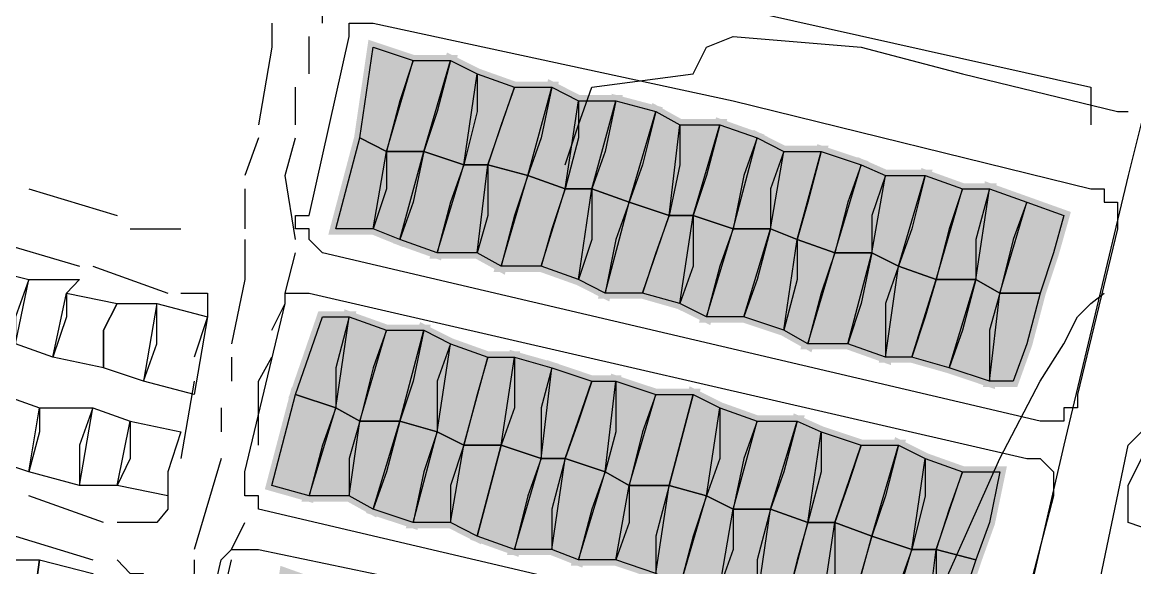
# Model space of a CAD drawing. Header units: millimetres. Extents: x -3588 to 75209, y -3737 to 38254.
# Drawn here: x 6135.4 to 6253.1, y 6442.1 to 6499.8 of the extents above; entities that cross this region are included whole.
import ezdxf

# ---------------------------------------------------------------- set-up
doc = ezdxf.new("R2010")
doc.units = ezdxf.units.MM
doc.layers.add('H', color=250, linetype='Continuous')
doc.layers.add('P', color=253, linetype='Continuous')

msp = doc.modelspace()

# ---------------------------------------------------------------- hatches: boundary and pattern name
at = {"layer": 'H', "linetype": 'Continuous'}
for points in [[(6176.789, 6495.423), (6173.956, 6486.109), (6171.412, 6487.533), (6172.836, 6496.847), (6176.789, 6495.423), (6176.789, 6495.423)], [(6180.742, 6495.423), (6178.197, 6486.109), (6173.956, 6486.109), (6176.789, 6495.423), (6180.742, 6495.423), (6180.742, 6495.423)], [(6183.559, 6494.302), (6182.15, 6484.7), (6178.197, 6486.109), (6180.742, 6495.423), (6183.559, 6494.302), (6183.559, 6494.302)], [(6187.512, 6492.894), (6184.967, 6484.7), (6182.15, 6484.7), (6183.559, 6494.302), (6187.512, 6492.894), (6187.512, 6492.894)], [(6191.737, 6492.894), (6188.92, 6483.292), (6184.967, 6484.7), (6187.512, 6492.894), (6191.737, 6492.894), (6191.737, 6492.894)], [(6194.281, 6491.47), (6193.161, 6481.884), (6188.92, 6483.292), (6191.737, 6492.894), (6194.281, 6491.47), (6194.281, 6491.47)], [(6198.522, 6491.47), (6195.689, 6481.884), (6193.161, 6481.884), (6194.281, 6491.47), (6198.522, 6491.47), (6198.522, 6491.47)], [(6202.475, 6490.062), (6199.93, 6480.747), (6195.689, 6481.884), (6198.522, 6491.47), (6202.475, 6490.062), (6202.475, 6490.062)], [(6205.292, 6488.653), (6203.883, 6479.339), (6199.93, 6480.747), (6202.475, 6490.062), (6205.292, 6488.653), (6205.292, 6488.653)], [(6209.245, 6488.653), (6206.7, 6479.339), (6203.883, 6479.339), (6205.292, 6488.653), (6209.245, 6488.653), (6209.245, 6488.653)], [(6213.486, 6487.533), (6210.653, 6477.931), (6206.7, 6479.339), (6209.245, 6488.653), (6213.486, 6487.533), (6213.486, 6487.533)], [(6173.956, 6486.109), (6172.836, 6477.931), (6168.595, 6477.931), (6171.412, 6487.533), (6173.956, 6486.109), (6173.956, 6486.109)], [(6216.014, 6486.109), (6214.606, 6477.931), (6210.653, 6477.931), (6213.486, 6487.533), (6216.014, 6486.109), (6216.014, 6486.109)], [(6178.197, 6486.109), (6175.365, 6476.522), (6172.836, 6477.931), (6173.956, 6486.109), (6178.197, 6486.109), (6178.197, 6486.109)], [(6182.15, 6484.7), (6179.606, 6475.098), (6175.365, 6476.522), (6178.197, 6486.109), (6182.15, 6484.7), (6182.15, 6484.7)], [(6220.255, 6486.109), (6217.438, 6476.522), (6214.606, 6477.931), (6216.014, 6486.109), (6220.255, 6486.109), (6220.255, 6486.109)], [(6224.208, 6484.7), (6221.391, 6475.098), (6217.438, 6476.522), (6220.255, 6486.109), (6224.208, 6484.7), (6224.208, 6484.7)], [(6184.967, 6484.7), (6183.559, 6475.098), (6179.606, 6475.098), (6182.15, 6484.7), (6184.967, 6484.7), (6184.967, 6484.7)], [(6188.92, 6483.292), (6186.375, 6473.978), (6183.559, 6475.098), (6184.967, 6484.7), (6188.92, 6483.292), (6188.92, 6483.292)], [(6227.025, 6483.292), (6225.616, 6475.098), (6221.391, 6475.098), (6224.208, 6484.7), (6227.025, 6483.292), (6227.025, 6483.292)], [(6193.161, 6481.884), (6190.328, 6473.978), (6186.375, 6473.978), (6188.92, 6483.292), (6193.161, 6481.884), (6193.161, 6481.884)], [(6230.978, 6483.292), (6228.161, 6473.978), (6225.616, 6475.098), (6227.025, 6483.292), (6230.978, 6483.292), (6230.978, 6483.292)], [(6234.931, 6481.884), (6232.386, 6472.569), (6228.161, 6473.978), (6230.978, 6483.292), (6234.931, 6481.884), (6234.931, 6481.884)], [(6195.689, 6481.884), (6194.281, 6472.569), (6190.328, 6473.978), (6193.161, 6481.884), (6195.689, 6481.884), (6195.689, 6481.884)], [(6199.93, 6480.747), (6197.114, 6471.145), (6194.281, 6472.569), (6195.689, 6481.884), (6199.93, 6480.747), (6199.93, 6480.747)], [(6237.763, 6481.884), (6236.339, 6472.569), (6232.386, 6472.569), (6234.931, 6481.884), (6237.763, 6481.884), (6237.763, 6481.884)], [(6241.716, 6480.747), (6239.172, 6471.145), (6236.339, 6472.569), (6237.763, 6481.884), (6241.716, 6480.747), (6241.716, 6480.747)], [(6203.883, 6479.339), (6201.067, 6471.145), (6197.114, 6471.145), (6199.93, 6480.747), (6203.883, 6479.339), (6203.883, 6479.339)], [(6245.941, 6479.339), (6243.124, 6471.145), (6239.172, 6471.145), (6241.716, 6480.747), (6245.941, 6479.339), (6245.941, 6479.339)], [(6206.7, 6479.339), (6205.292, 6469.737), (6201.067, 6471.145), (6203.883, 6479.339), (6206.7, 6479.339), (6206.7, 6479.339)], [(6210.653, 6477.931), (6207.836, 6468.328), (6205.292, 6469.737), (6206.7, 6479.339), (6210.653, 6477.931), (6210.653, 6477.931)], [(6214.606, 6477.931), (6212.061, 6468.328), (6207.836, 6468.328), (6210.653, 6477.931), (6214.606, 6477.931), (6214.606, 6477.931)], [(6217.438, 6476.522), (6216.014, 6467.208), (6212.061, 6468.328), (6214.606, 6477.931), (6217.438, 6476.522), (6217.438, 6476.522)], [(6221.391, 6475.098), (6218.847, 6465.784), (6216.014, 6467.208), (6217.438, 6476.522), (6221.391, 6475.098), (6221.391, 6475.098)], [(6225.616, 6475.098), (6222.8, 6465.784), (6218.847, 6465.784), (6221.391, 6475.098), (6225.616, 6475.098), (6225.616, 6475.098)], [(6228.161, 6473.978), (6227.025, 6464.376), (6222.8, 6465.784), (6225.616, 6475.098), (6228.161, 6473.978), (6228.161, 6473.978)], [(6232.386, 6472.569), (6229.569, 6464.376), (6227.025, 6464.376), (6228.161, 6473.978), (6232.386, 6472.569), (6232.386, 6472.569)], [(6236.339, 6472.569), (6233.81, 6462.967), (6229.569, 6464.376), (6232.386, 6472.569), (6236.339, 6472.569), (6236.339, 6472.569)], [(6239.172, 6471.145), (6237.763, 6461.559), (6233.81, 6462.967), (6236.339, 6472.569), (6239.172, 6471.145), (6239.172, 6471.145)], [(6243.124, 6471.145), (6240.58, 6461.559), (6237.763, 6461.559), (6239.172, 6471.145), (6243.124, 6471.145), (6243.124, 6471.145)], [(6170.003, 6468.328), (6168.595, 6459.014), (6164.642, 6460.423), (6167.187, 6468.328), (6170.003, 6468.328), (6170.003, 6468.328)], [(6173.956, 6467.208), (6171.412, 6457.606), (6168.595, 6459.014), (6170.003, 6468.328), (6173.956, 6467.208), (6173.956, 6467.208)], [(6178.197, 6467.208), (6175.365, 6457.606), (6171.412, 6457.606), (6173.956, 6467.208), (6178.197, 6467.208), (6178.197, 6467.208)], [(6180.742, 6465.784), (6179.606, 6456.198), (6175.365, 6457.606), (6178.197, 6467.208), (6180.742, 6465.784), (6180.742, 6465.784)], [(6184.967, 6464.376), (6182.15, 6454.773), (6179.606, 6456.198), (6180.742, 6465.784), (6184.967, 6464.376), (6184.967, 6464.376)], [(6187.512, 6464.376), (6186.375, 6454.773), (6182.15, 6454.773), (6184.967, 6464.376), (6187.512, 6464.376), (6187.512, 6464.376)], [(6191.737, 6462.967), (6190.328, 6453.653), (6186.375, 6454.773), (6187.512, 6464.376), (6191.737, 6462.967), (6191.737, 6462.967)], [(6195.689, 6461.559), (6193.161, 6453.653), (6190.328, 6453.653), (6191.737, 6462.967), (6195.689, 6461.559), (6195.689, 6461.559)], [(6198.522, 6461.559), (6197.114, 6452.245), (6193.161, 6453.653), (6195.689, 6461.559), (6198.522, 6461.559), (6198.522, 6461.559)], [(6202.475, 6460.423), (6199.93, 6450.82), (6197.114, 6452.245), (6198.522, 6461.559), (6202.475, 6460.423), (6202.475, 6460.423)], [(6168.595, 6459.014), (6166.051, 6449.412), (6161.826, 6450.82), (6164.642, 6460.423), (6168.595, 6459.014), (6168.595, 6459.014)], [(6206.7, 6460.423), (6203.883, 6450.82), (6199.93, 6450.82), (6202.475, 6460.423), (6206.7, 6460.423), (6206.7, 6460.423)], [(6209.245, 6459.014), (6207.836, 6449.412), (6203.883, 6450.82), (6206.7, 6460.423), (6209.245, 6459.014), (6209.245, 6459.014)], [(6171.412, 6457.606), (6170.003, 6449.412), (6166.051, 6449.412), (6168.595, 6459.014), (6171.412, 6457.606), (6171.412, 6457.606)], [(6213.486, 6457.606), (6210.653, 6448.004), (6207.836, 6449.412), (6209.245, 6459.014), (6213.486, 6457.606), (6213.486, 6457.606)], [(6175.365, 6457.606), (6172.836, 6448.004), (6170.003, 6449.412), (6171.412, 6457.606), (6175.365, 6457.606), (6175.365, 6457.606)], [(6179.606, 6456.198), (6176.789, 6446.883), (6172.836, 6448.004), (6175.365, 6457.606), (6179.606, 6456.198), (6179.606, 6456.198)], [(6217.438, 6457.606), (6214.606, 6448.004), (6210.653, 6448.004), (6213.486, 6457.606), (6217.438, 6457.606), (6217.438, 6457.606)], [(6220.255, 6456.198), (6218.847, 6446.883), (6214.606, 6448.004), (6217.438, 6457.606), (6220.255, 6456.198), (6220.255, 6456.198)], [(6182.15, 6454.773), (6180.742, 6446.883), (6176.789, 6446.883), (6179.606, 6456.198), (6182.15, 6454.773), (6182.15, 6454.773)], [(6224.208, 6454.773), (6221.391, 6446.883), (6218.847, 6446.883), (6220.255, 6456.198), (6224.208, 6454.773), (6224.208, 6454.773)], [(6186.375, 6454.773), (6183.559, 6445.459), (6180.742, 6446.883), (6182.15, 6454.773), (6186.375, 6454.773), (6186.375, 6454.773)], [(6190.328, 6453.653), (6187.512, 6444.051), (6183.559, 6445.459), (6186.375, 6454.773), (6190.328, 6453.653), (6190.328, 6453.653)], [(6228.161, 6454.773), (6225.616, 6445.459), (6221.391, 6446.883), (6224.208, 6454.773), (6228.161, 6454.773), (6228.161, 6454.773)], [(6230.978, 6453.653), (6229.569, 6444.051), (6225.616, 6445.459), (6228.161, 6454.773), (6230.978, 6453.653), (6230.978, 6453.653)], [(6193.161, 6453.653), (6191.737, 6444.051), (6187.512, 6444.051), (6190.328, 6453.653), (6193.161, 6453.653), (6193.161, 6453.653)], [(6197.114, 6452.245), (6194.281, 6442.643), (6191.737, 6444.051), (6193.161, 6453.653), (6197.114, 6452.245), (6197.114, 6452.245)], [(6234.931, 6452.245), (6232.386, 6444.051), (6229.569, 6444.051), (6230.978, 6453.653), (6234.931, 6452.245), (6234.931, 6452.245)], [(6199.93, 6450.82), (6198.522, 6442.643), (6194.281, 6442.643), (6197.114, 6452.245), (6199.93, 6450.82), (6199.93, 6450.82)], [(6239.172, 6452.245), (6236.339, 6442.643), (6232.386, 6444.051), (6234.931, 6452.245), (6239.172, 6452.245), (6239.172, 6452.245)], [(6203.883, 6450.82), (6202.475, 6441.234), (6198.522, 6442.643), (6199.93, 6450.82), (6203.883, 6450.82), (6203.883, 6450.82)], [(6207.836, 6449.412), (6205.292, 6440.098), (6202.475, 6441.234), (6203.883, 6450.82), (6207.836, 6449.412), (6207.836, 6449.412)], [(6210.653, 6448.004), (6209.245, 6440.098), (6205.292, 6440.098), (6207.836, 6449.412), (6210.653, 6448.004), (6210.653, 6448.004)], [(6214.606, 6448.004), (6213.486, 6438.69), (6209.245, 6440.098), (6210.653, 6448.004), (6214.606, 6448.004), (6214.606, 6448.004)], [(6218.847, 6446.883), (6216.014, 6437.281), (6213.486, 6438.69), (6214.606, 6448.004), (6218.847, 6446.883), (6218.847, 6446.883)], [(6221.391, 6446.883), (6220.255, 6437.281), (6216.014, 6437.281), (6218.847, 6446.883), (6221.391, 6446.883), (6221.391, 6446.883)], [(6225.616, 6445.459), (6222.8, 6435.873), (6220.255, 6437.281), (6221.391, 6446.883), (6225.616, 6445.459), (6225.616, 6445.459)], [(6229.569, 6444.051), (6227.025, 6434.449), (6222.8, 6435.873), (6225.616, 6445.459), (6229.569, 6444.051), (6229.569, 6444.051)], [(6232.386, 6444.051), (6230.978, 6434.449), (6227.025, 6434.449), (6229.569, 6444.051), (6232.386, 6444.051), (6232.386, 6444.051)], [(6236.339, 6442.643), (6233.81, 6433.328), (6230.978, 6434.449), (6232.386, 6444.051), (6236.339, 6442.643), (6236.339, 6442.643)]]:
    msp.add_hatch(color=256, dxfattribs=at).paths.add_polyline_path(points)

# ---------------------------------------------------------------- linework, layer by layer
at = {"layer": 'P'}
for points in [[(6262.041, 6525.35), (6262.041, 6522.805), (6259.496, 6511.795), (6252.439, 6483.58), (6245.653, 6455.061), (6240.292, 6431.92), (6236.339, 6415.82), (6234.931, 6406.234), (6233.522, 6402.281), (6229.569, 6395.496), (6222.8, 6385.909), (6210.653, 6372.354), (6198.234, 6362.752), (6183.559, 6349.197), (6175.365, 6339.883), (6173.956, 6333.113), (6173.956, 6316.741), (6175.365, 6304.61), (6177.909, 6293.872), (6177.909, 6291.055)], [(6167.187, 6499.664), (6167.187, 6503.905), (6170.003, 6509.266)], [(6173.956, 6506.433), (6175.365, 6509.266), (6248.486, 6492.894), (6248.486, 6488.941)], [(6161.826, 6499.664), (6161.826, 6497.119), (6160.417, 6488.941)], [(6210.653, 6491.47), (6248.486, 6482.156), (6249.894, 6482.156), (6249.894, 6480.747), (6251.302, 6480.747), (6251.302, 6479.339), (6251.302, 6477.931), (6247.077, 6460.423), (6247.077, 6459.014), (6245.653, 6459.014), (6245.653, 6457.606), (6244.533, 6457.606), (6243.124, 6457.606), (6167.187, 6475.386), (6165.778, 6476.794), (6165.778, 6477.931), (6164.354, 6477.931), (6164.354, 6479.339), (6165.778, 6479.339), (6170.003, 6498.255), (6170.003, 6499.664), (6171.14, 6499.664), (6172.548, 6499.664), (6210.653, 6491.47)], [(6165.778, 6494.302), (6165.778, 6498.255)], [(6192.873, 6484.7), (6194.281, 6488.941), (6195.689, 6492.894), (6206.428, 6494.302), (6207.836, 6497.119), (6210.653, 6498.255), (6224.208, 6497.119), (6234.931, 6494.302), (6251.302, 6490.35), (6252.439, 6490.35)], [(6175.365, 6491.47), (6173.956, 6486.109), (6171.14, 6487.533), (6172.548, 6497.119), (6176.789, 6495.711), (6175.365, 6491.47)], [(6179.318, 6490.35), (6177.909, 6486.109), (6173.956, 6486.109), (6176.789, 6495.711), (6180.742, 6495.711), (6179.318, 6490.35)], [(6183.559, 6490.35), (6182.15, 6484.7), (6177.909, 6486.109), (6180.742, 6495.711), (6183.559, 6494.302), (6183.559, 6490.35)], [(6186.103, 6488.941), (6184.679, 6484.7), (6182.15, 6484.7), (6183.559, 6494.302), (6187.512, 6492.894), (6186.103, 6488.941)], [(6164.354, 6488.941), (6164.354, 6492.894)], [(6190.328, 6487.533), (6188.92, 6483.58), (6184.679, 6484.7), (6187.512, 6492.894), (6191.464, 6492.894), (6190.328, 6487.533)], [(6194.281, 6487.533), (6192.873, 6482.156), (6188.92, 6483.58), (6191.464, 6492.894), (6194.281, 6491.47), (6194.281, 6487.533)], [(6197.114, 6486.109), (6195.689, 6482.156), (6192.873, 6482.156), (6194.281, 6491.47), (6198.234, 6491.47), (6197.114, 6486.109)], [(6201.067, 6484.7), (6199.642, 6480.747), (6195.689, 6482.156), (6198.234, 6491.47), (6202.475, 6490.35), (6201.067, 6484.7)], [(6205.004, 6484.7), (6203.883, 6479.339), (6199.642, 6480.747), (6202.475, 6490.35), (6205.004, 6488.941), (6205.004, 6484.7)], [(6207.836, 6483.58), (6206.428, 6479.339), (6203.883, 6479.339), (6205.004, 6488.941), (6209.245, 6488.941), (6207.836, 6483.58)], [(6211.789, 6483.58), (6210.653, 6477.931), (6206.428, 6479.339), (6209.245, 6488.941), (6213.197, 6487.533), (6211.789, 6483.58)], [(6160.417, 6487.533), (6158.993, 6483.58)], [(6164.354, 6476.794), (6163.234, 6483.58), (6164.354, 6487.533)], [(6173.956, 6482.156), (6172.548, 6477.931), (6168.595, 6477.931), (6171.14, 6487.533), (6173.956, 6486.109), (6173.956, 6482.156)], [(6214.606, 6482.156), (6214.606, 6477.931), (6210.653, 6477.931), (6213.197, 6487.533), (6216.014, 6486.109), (6214.606, 6482.156)], [(6176.789, 6480.747), (6175.365, 6476.794), (6172.548, 6477.931), (6173.956, 6486.109), (6177.909, 6486.109), (6176.789, 6480.747)], [(6180.742, 6480.747), (6179.318, 6475.386), (6175.365, 6476.794), (6177.909, 6486.109), (6182.15, 6484.7), (6180.742, 6480.747)], [(6218.559, 6480.747), (6217.438, 6476.794), (6214.606, 6477.931), (6216.014, 6486.109), (6219.967, 6486.109), (6218.559, 6480.747)], [(6222.8, 6480.747), (6221.391, 6475.386), (6217.438, 6476.794), (6219.967, 6486.109), (6224.208, 6484.7), (6222.8, 6480.747)], [(6184.679, 6479.339), (6183.559, 6475.386), (6179.318, 6475.386), (6182.15, 6484.7), (6184.679, 6484.7), (6184.679, 6479.339)], [(6187.512, 6479.339), (6186.103, 6473.978), (6183.559, 6475.386), (6184.679, 6484.7), (6188.92, 6483.58), (6187.512, 6479.339)], [(6225.328, 6479.339), (6225.328, 6475.386), (6221.391, 6475.386), (6224.208, 6484.7), (6226.753, 6483.58), (6225.328, 6479.339)], [(6191.464, 6477.931), (6190.328, 6473.978), (6186.103, 6473.978), (6188.92, 6483.58), (6192.873, 6482.156), (6191.464, 6477.931)], [(6229.569, 6477.931), (6228.161, 6473.978), (6225.328, 6475.386), (6226.753, 6483.58), (6230.978, 6483.58), (6229.569, 6477.931)], [(6233.522, 6477.931), (6232.114, 6472.569), (6228.161, 6473.978), (6230.978, 6483.58), (6234.931, 6482.156), (6233.522, 6477.931)], [(6136.14, 6482.156), (6145.454, 6479.339)], [(6158.993, 6482.156), (6158.993, 6477.931)], [(6195.689, 6476.794), (6194.281, 6472.569), (6190.328, 6473.978), (6192.873, 6482.156), (6195.689, 6482.156), (6195.689, 6476.794)], [(6198.234, 6476.794), (6197.114, 6471.145), (6194.281, 6472.569), (6195.689, 6482.156), (6199.642, 6480.747), (6198.234, 6476.794)], [(6236.339, 6476.794), (6236.339, 6472.569), (6232.114, 6472.569), (6234.931, 6482.156), (6237.763, 6482.156), (6236.339, 6476.794)], [(6240.292, 6476.794), (6238.883, 6471.145), (6236.339, 6472.569), (6237.763, 6482.156), (6241.716, 6480.747), (6240.292, 6476.794)], [(6202.475, 6475.386), (6201.067, 6471.145), (6197.114, 6471.145), (6199.642, 6480.747), (6203.883, 6479.339), (6202.475, 6475.386)], [(6244.533, 6475.386), (6243.124, 6471.145), (6238.883, 6471.145), (6241.716, 6480.747), (6245.653, 6479.339), (6244.533, 6475.386)], [(6206.428, 6473.978), (6205.004, 6470.025), (6201.067, 6471.145), (6203.883, 6479.339), (6206.428, 6479.339), (6206.428, 6473.978)], [(6209.245, 6473.978), (6207.836, 6468.617), (6205.004, 6470.025), (6206.428, 6479.339), (6210.653, 6477.931), (6209.245, 6473.978)], [(6146.862, 6477.931), (6152.223, 6477.931)], [(6213.197, 6472.569), (6211.789, 6468.617), (6207.836, 6468.617), (6210.653, 6477.931), (6214.606, 6477.931), (6213.197, 6472.569)], [(6217.438, 6472.569), (6216.014, 6467.208), (6211.789, 6468.617), (6214.606, 6477.931), (6217.438, 6476.794), (6217.438, 6472.569)], [(6131.899, 6476.794), (6141.501, 6473.978)], [(6158.993, 6476.794), (6158.993, 6472.569), (6157.585, 6465.784)], [(6219.967, 6471.145), (6218.559, 6465.784), (6216.014, 6467.208), (6217.438, 6476.794), (6221.391, 6475.386), (6219.967, 6471.145)], [(6163.234, 6471.145), (6164.354, 6475.386)], [(6224.208, 6470.025), (6222.8, 6465.784), (6218.559, 6465.784), (6221.391, 6475.386), (6225.328, 6475.386), (6224.208, 6470.025)], [(6226.753, 6470.025), (6226.753, 6464.376), (6222.8, 6465.784), (6225.328, 6475.386), (6228.161, 6473.978), (6226.753, 6470.025)], [(6134.715, 6468.617), (6134.715, 6465.784), (6129.354, 6467.208), (6130.49, 6473.978), (6136.14, 6472.569), (6134.715, 6468.617)], [(6142.909, 6473.978), (6150.815, 6471.145)], [(6230.978, 6468.617), (6229.569, 6464.376), (6226.753, 6464.376), (6228.161, 6473.978), (6232.114, 6472.569), (6230.978, 6468.617)], [(6140.093, 6468.617), (6138.668, 6464.376), (6134.715, 6465.784), (6136.14, 6472.569), (6141.501, 6472.569), (6140.093, 6471.145), (6140.093, 6468.617)], [(6234.931, 6467.208), (6233.522, 6463.255), (6229.569, 6464.376), (6232.114, 6472.569), (6236.339, 6472.569), (6234.931, 6467.208)], [(6237.763, 6467.208), (6237.763, 6461.831), (6233.522, 6463.255), (6236.339, 6472.569), (6238.883, 6471.145), (6237.763, 6467.208)], [(6144.029, 6467.208), (6144.029, 6463.255), (6138.668, 6464.376), (6140.093, 6471.145), (6145.454, 6470.025), (6144.029, 6467.208)], [(6152.223, 6471.145), (6155.04, 6471.145), (6155.04, 6470.025), (6155.04, 6468.617), (6153.632, 6464.376)], [(6163.234, 6470.025), (6163.234, 6471.145), (6164.354, 6471.145), (6165.778, 6471.145), (6241.716, 6453.653), (6243.124, 6453.653), (6244.533, 6452.245), (6244.533, 6450.82), (6244.533, 6449.7), (6240.292, 6433.328), (6240.292, 6431.92), (6240.292, 6430.496), (6238.883, 6430.496), (6237.763, 6430.496), (6236.339, 6430.496), (6160.417, 6448.292), (6160.417, 6449.7), (6158.993, 6449.7), (6158.993, 6450.82), (6158.993, 6452.245), (6163.234, 6470.025)], [(6226.753, 6426.559), (6238.883, 6453.653), (6243.124, 6461.831), (6245.653, 6465.784), (6247.077, 6468.617), (6248.486, 6470.025), (6249.894, 6471.145)], [(6241.716, 6465.784), (6240.292, 6461.831), (6237.763, 6461.831), (6238.883, 6471.145), (6243.124, 6471.145), (6241.716, 6465.784)], [(6144.029, 6467.208), (6145.454, 6470.025), (6149.679, 6470.025), (6148.27, 6461.831), (6144.029, 6463.255), (6144.029, 6467.208)], [(6149.679, 6465.784), (6149.679, 6470.025), (6155.04, 6468.617), (6153.632, 6460.423), (6148.27, 6461.831), (6149.679, 6465.784)], [(6161.826, 6467.208), (6163.234, 6470.025)], [(6168.595, 6463.255), (6168.595, 6459.014), (6164.354, 6460.423), (6167.187, 6468.617), (6170.003, 6468.617), (6168.595, 6463.255)], [(6172.548, 6463.255), (6171.14, 6457.606), (6168.595, 6459.014), (6170.003, 6468.617), (6173.956, 6467.208), (6172.548, 6463.255)], [(6276.988, 6416.957), (6314.821, 6407.642), (6314.821, 6411.595), (6248.486, 6427.967), (6247.077, 6427.967), (6247.077, 6429.375), (6252.439, 6455.061), (6253.847, 6456.47), (6255.255, 6456.47), (6286.591, 6448.292), (6313.685, 6441.506), (6316.229, 6457.606), (6319.062, 6468.617)], [(6176.789, 6461.831), (6175.365, 6457.606), (6171.14, 6457.606), (6173.956, 6467.208), (6177.909, 6467.208), (6176.789, 6461.831)], [(6179.318, 6461.831), (6179.318, 6456.47), (6175.365, 6457.606), (6177.909, 6467.208), (6180.742, 6465.784), (6179.318, 6461.831)], [(6183.559, 6460.423), (6182.15, 6455.061), (6179.318, 6456.47), (6180.742, 6465.784), (6184.679, 6464.376), (6183.559, 6460.423)], [(6157.585, 6464.376), (6157.585, 6461.831)], [(6160.417, 6455.061), (6160.417, 6461.831), (6161.826, 6464.376)], [(6187.512, 6459.014), (6186.103, 6455.061), (6182.15, 6455.061), (6184.679, 6464.376), (6187.512, 6464.376), (6187.512, 6459.014)], [(6190.328, 6459.014), (6190.328, 6453.653), (6186.103, 6455.061), (6187.512, 6464.376), (6191.464, 6463.255), (6190.328, 6459.014)], [(6194.281, 6457.606), (6192.873, 6453.653), (6190.328, 6453.653), (6191.464, 6463.255), (6195.689, 6461.831), (6194.281, 6457.606)], [(6153.632, 6461.831), (6152.223, 6453.653)], [(6198.234, 6456.47), (6197.114, 6452.245), (6192.873, 6453.653), (6195.689, 6461.831), (6198.234, 6461.831), (6198.234, 6456.47)], [(6201.067, 6456.47), (6199.642, 6450.82), (6197.114, 6452.245), (6198.234, 6461.831), (6202.475, 6460.423), (6201.067, 6456.47)], [(6137.26, 6456.47), (6136.14, 6452.245), (6131.899, 6453.653), (6133.307, 6460.423), (6137.26, 6459.014), (6137.26, 6456.47)], [(6167.187, 6455.061), (6165.778, 6449.7), (6161.826, 6450.82), (6164.354, 6460.423), (6168.595, 6459.014), (6167.187, 6455.061)], [(6205.004, 6455.061), (6203.883, 6450.82), (6199.642, 6450.82), (6202.475, 6460.423), (6206.428, 6460.423), (6205.004, 6455.061)], [(6209.245, 6453.653), (6207.836, 6449.7), (6203.883, 6450.82), (6206.428, 6460.423), (6209.245, 6459.014), (6209.245, 6453.653)], [(6141.501, 6455.061), (6141.501, 6450.82), (6136.14, 6452.245), (6137.26, 6459.014), (6142.909, 6459.014), (6141.501, 6455.061)], [(6146.862, 6453.653), (6145.454, 6450.82), (6141.501, 6450.82), (6142.909, 6459.014), (6146.862, 6457.606), (6146.862, 6453.653)], [(6156.464, 6459.014), (6156.464, 6457.606), (6156.464, 6456.47)], [(6170.003, 6453.653), (6170.003, 6449.7), (6165.778, 6449.7), (6168.595, 6459.014), (6171.14, 6457.606), (6170.003, 6453.653)], [(6211.789, 6453.653), (6210.653, 6448.292), (6207.836, 6449.7), (6209.245, 6459.014), (6213.197, 6457.606), (6211.789, 6453.653)], [(6150.815, 6452.245), (6150.815, 6449.7), (6145.454, 6450.82), (6146.862, 6457.606), (6152.223, 6456.47), (6150.815, 6452.245)], [(6173.956, 6452.245), (6172.548, 6448.292), (6170.003, 6449.7), (6171.14, 6457.606), (6175.365, 6457.606), (6173.956, 6452.245)], [(6177.909, 6452.245), (6176.789, 6446.883), (6172.548, 6448.292), (6175.365, 6457.606), (6179.318, 6456.47), (6177.909, 6452.245)], [(6216.014, 6452.245), (6214.606, 6448.292), (6210.653, 6448.292), (6213.197, 6457.606), (6217.438, 6457.606), (6216.014, 6452.245)], [(6219.967, 6452.245), (6218.559, 6446.883), (6214.606, 6448.292), (6217.438, 6457.606), (6219.967, 6456.47), (6219.967, 6452.245)], [(6180.742, 6450.82), (6180.742, 6446.883), (6176.789, 6446.883), (6179.318, 6456.47), (6182.15, 6455.061), (6180.742, 6450.82)], [(6222.8, 6450.82), (6221.391, 6446.883), (6218.559, 6446.883), (6219.967, 6456.47), (6224.208, 6455.061), (6222.8, 6450.82)], [(6184.679, 6449.7), (6183.559, 6445.459), (6180.742, 6446.883), (6182.15, 6455.061), (6186.103, 6455.061), (6184.679, 6449.7)], [(6188.92, 6449.7), (6187.512, 6444.051), (6183.559, 6445.459), (6186.103, 6455.061), (6190.328, 6453.653), (6188.92, 6449.7)], [(6226.753, 6449.7), (6225.328, 6445.459), (6221.391, 6446.883), (6224.208, 6455.061), (6228.161, 6455.061), (6226.753, 6449.7)], [(6230.978, 6449.7), (6229.569, 6444.051), (6225.328, 6445.459), (6228.161, 6455.061), (6230.978, 6453.653), (6230.978, 6449.7)], [(6156.464, 6453.653), (6153.632, 6444.051)], [(6191.464, 6448.292), (6191.464, 6444.051), (6187.512, 6444.051), (6190.328, 6453.653), (6192.873, 6453.653), (6191.464, 6448.292)], [(6195.689, 6448.292), (6194.281, 6442.931), (6191.464, 6444.051), (6192.873, 6453.653), (6197.114, 6452.245), (6195.689, 6448.292)], [(6233.522, 6448.292), (6232.114, 6444.051), (6229.569, 6444.051), (6230.978, 6453.653), (6234.931, 6452.245), (6233.522, 6448.292)], [(6252.439, 6450.82), (6253.847, 6453.653), (6258.088, 6452.245), (6256.664, 6445.459), (6252.439, 6446.883), (6252.439, 6450.82)], [(6150.815, 6452.245), (6150.815, 6448.292), (6149.679, 6446.883), (6148.27, 6446.883), (6145.454, 6446.883)], [(6158.993, 6449.7), (6158.993, 6452.245)], [(6199.642, 6446.883), (6198.234, 6442.931), (6194.281, 6442.931), (6197.114, 6452.245), (6199.642, 6450.82), (6199.642, 6446.883)], [(6237.763, 6446.883), (6236.339, 6442.931), (6232.114, 6444.051), (6234.931, 6452.245), (6238.883, 6452.245), (6237.763, 6446.883)], [(6202.475, 6445.459), (6202.475, 6441.506), (6198.234, 6442.931), (6199.642, 6450.82), (6203.883, 6450.82), (6202.475, 6445.459)], [(6206.428, 6445.459), (6205.004, 6440.098), (6202.475, 6441.506), (6203.883, 6450.82), (6207.836, 6449.7), (6206.428, 6445.459)], [(6144.029, 6446.883), (6136.14, 6449.7)], [(6210.653, 6444.051), (6209.245, 6440.098), (6205.004, 6440.098), (6207.836, 6449.7), (6210.653, 6448.292), (6210.653, 6444.051)], [(6213.197, 6442.931), (6213.197, 6438.69), (6209.245, 6440.098), (6210.653, 6448.292), (6214.606, 6448.292), (6213.197, 6442.931)], [(6217.438, 6442.931), (6216.014, 6437.281), (6213.197, 6438.69), (6214.606, 6448.292), (6218.559, 6446.883), (6217.438, 6442.931)], [(6157.585, 6444.051), (6158.993, 6446.883)], [(6221.391, 6441.506), (6219.967, 6437.281), (6216.014, 6437.281), (6218.559, 6446.883), (6221.391, 6446.883), (6221.391, 6441.506)], [(6224.208, 6441.506), (6222.8, 6436.145), (6219.967, 6437.281), (6221.391, 6446.883), (6225.328, 6445.459), (6224.208, 6441.506)], [(6134.715, 6445.459), (6142.909, 6442.931)], [(6228.161, 6440.098), (6226.753, 6434.737), (6222.8, 6436.145), (6225.328, 6445.459), (6229.569, 6444.051), (6228.161, 6440.098)], [(6198.234, 6436.145), (6236.339, 6426.559), (6237.763, 6426.559), (6237.763, 6425.134), (6237.763, 6423.726), (6237.763, 6422.606), (6233.522, 6404.81), (6233.522, 6403.401), (6232.114, 6403.401), (6230.978, 6403.401), (6155.04, 6421.182), (6153.632, 6421.182), (6153.632, 6422.606), (6152.223, 6422.606), (6152.223, 6423.726), (6152.223, 6425.134), (6153.632, 6430.496), (6156.464, 6442.931), (6157.585, 6444.051), (6158.993, 6444.051), (6160.417, 6444.051), (6198.234, 6436.145)], [(6232.114, 6438.69), (6230.978, 6434.737), (6226.753, 6434.737), (6229.569, 6444.051), (6232.114, 6444.051), (6232.114, 6438.69)], [(6234.931, 6438.69), (6233.522, 6433.328), (6230.978, 6434.737), (6232.114, 6444.051), (6236.339, 6442.931), (6234.931, 6438.69)], [(6131.899, 6440.098), (6133.307, 6442.931), (6137.26, 6442.931), (6136.14, 6434.737), (6130.49, 6436.145), (6131.899, 6440.098)], [(6141.501, 6437.281), (6141.501, 6434.737), (6136.14, 6434.737), (6137.26, 6442.931), (6142.909, 6441.506), (6141.501, 6437.281)], [(6145.454, 6442.931), (6146.862, 6441.506), (6148.27, 6441.506), (6146.862, 6440.098), (6146.862, 6438.69), (6146.862, 6436.145)], [(6153.632, 6442.931), (6153.632, 6441.506), (6152.223, 6438.69)], [(6155.04, 6431.92), (6157.585, 6442.931)]]:
    msp.add_lwpolyline(points, dxfattribs=at)
at = {"layer": 'P', "const_width": 1.2}
for points in [[(6175.365, 6491.47), (6173.956, 6486.109), (6171.14, 6487.533), (6172.548, 6497.119), (6176.789, 6495.711), (6175.365, 6491.47)], [(6179.318, 6490.35), (6177.909, 6486.109), (6173.956, 6486.109), (6176.789, 6495.711), (6180.742, 6495.711), (6179.318, 6490.35)], [(6183.559, 6490.35), (6182.15, 6484.7), (6177.909, 6486.109), (6180.742, 6495.711), (6183.559, 6494.302), (6183.559, 6490.35)], [(6186.103, 6488.941), (6184.679, 6484.7), (6182.15, 6484.7), (6183.559, 6494.302), (6187.512, 6492.894), (6186.103, 6488.941)], [(6190.328, 6487.533), (6188.92, 6483.58), (6184.679, 6484.7), (6187.512, 6492.894), (6191.464, 6492.894), (6190.328, 6487.533)], [(6194.281, 6487.533), (6192.873, 6482.156), (6188.92, 6483.58), (6191.464, 6492.894), (6194.281, 6491.47), (6194.281, 6487.533)], [(6197.114, 6486.109), (6195.689, 6482.156), (6192.873, 6482.156), (6194.281, 6491.47), (6198.234, 6491.47), (6197.114, 6486.109)], [(6201.067, 6484.7), (6199.642, 6480.747), (6195.689, 6482.156), (6198.234, 6491.47), (6202.475, 6490.35), (6201.067, 6484.7)], [(6205.004, 6484.7), (6203.883, 6479.339), (6199.642, 6480.747), (6202.475, 6490.35), (6205.004, 6488.941), (6205.004, 6484.7)], [(6211.789, 6483.58), (6210.653, 6477.931), (6206.428, 6479.339), (6209.245, 6488.941), (6213.197, 6487.533), (6211.789, 6483.58)], [(6207.836, 6483.58), (6206.428, 6479.339), (6203.883, 6479.339), (6205.004, 6488.941), (6209.245, 6488.941), (6207.836, 6483.58)], [(6173.956, 6482.156), (6172.548, 6477.931), (6168.595, 6477.931), (6171.14, 6487.533), (6173.956, 6486.109), (6173.956, 6482.156)], [(6214.606, 6482.156), (6214.606, 6477.931), (6210.653, 6477.931), (6213.197, 6487.533), (6216.014, 6486.109), (6214.606, 6482.156)], [(6176.789, 6480.747), (6175.365, 6476.794), (6172.548, 6477.931), (6173.956, 6486.109), (6177.909, 6486.109), (6176.789, 6480.747)], [(6180.742, 6480.747), (6179.318, 6475.386), (6175.365, 6476.794), (6177.909, 6486.109), (6182.15, 6484.7), (6180.742, 6480.747)], [(6218.559, 6480.747), (6217.438, 6476.794), (6214.606, 6477.931), (6216.014, 6486.109), (6219.967, 6486.109), (6218.559, 6480.747)], [(6222.8, 6480.747), (6221.391, 6475.386), (6217.438, 6476.794), (6219.967, 6486.109), (6224.208, 6484.7), (6222.8, 6480.747)], [(6184.679, 6479.339), (6183.559, 6475.386), (6179.318, 6475.386), (6182.15, 6484.7), (6184.679, 6484.7), (6184.679, 6479.339)], [(6187.512, 6479.339), (6186.103, 6473.978), (6183.559, 6475.386), (6184.679, 6484.7), (6188.92, 6483.58), (6187.512, 6479.339)], [(6225.328, 6479.339), (6225.328, 6475.386), (6221.391, 6475.386), (6224.208, 6484.7), (6226.753, 6483.58), (6225.328, 6479.339)], [(6191.464, 6477.931), (6190.328, 6473.978), (6186.103, 6473.978), (6188.92, 6483.58), (6192.873, 6482.156), (6191.464, 6477.931)], [(6229.569, 6477.931), (6228.161, 6473.978), (6225.328, 6475.386), (6226.753, 6483.58), (6230.978, 6483.58), (6229.569, 6477.931)], [(6233.522, 6477.931), (6232.114, 6472.569), (6228.161, 6473.978), (6230.978, 6483.58), (6234.931, 6482.156), (6233.522, 6477.931)], [(6195.689, 6476.794), (6194.281, 6472.569), (6190.328, 6473.978), (6192.873, 6482.156), (6195.689, 6482.156), (6195.689, 6476.794)], [(6198.234, 6476.794), (6197.114, 6471.145), (6194.281, 6472.569), (6195.689, 6482.156), (6199.642, 6480.747), (6198.234, 6476.794)], [(6236.339, 6476.794), (6236.339, 6472.569), (6232.114, 6472.569), (6234.931, 6482.156), (6237.763, 6482.156), (6236.339, 6476.794)], [(6240.292, 6476.794), (6238.883, 6471.145), (6236.339, 6472.569), (6237.763, 6482.156), (6241.716, 6480.747), (6240.292, 6476.794)], [(6202.475, 6475.386), (6201.067, 6471.145), (6197.114, 6471.145), (6199.642, 6480.747), (6203.883, 6479.339), (6202.475, 6475.386)], [(6244.533, 6475.386), (6243.124, 6471.145), (6238.883, 6471.145), (6241.716, 6480.747), (6245.653, 6479.339), (6244.533, 6475.386)], [(6206.428, 6473.978), (6205.004, 6470.025), (6201.067, 6471.145), (6203.883, 6479.339), (6206.428, 6479.339), (6206.428, 6473.978)], [(6209.245, 6473.978), (6207.836, 6468.617), (6205.004, 6470.025), (6206.428, 6479.339), (6210.653, 6477.931), (6209.245, 6473.978)], [(6213.197, 6472.569), (6211.789, 6468.617), (6207.836, 6468.617), (6210.653, 6477.931), (6214.606, 6477.931), (6213.197, 6472.569)], [(6217.438, 6472.569), (6216.014, 6467.208), (6211.789, 6468.617), (6214.606, 6477.931), (6217.438, 6476.794), (6217.438, 6472.569)], [(6219.967, 6471.145), (6218.559, 6465.784), (6216.014, 6467.208), (6217.438, 6476.794), (6221.391, 6475.386), (6219.967, 6471.145)], [(6224.208, 6470.025), (6222.8, 6465.784), (6218.559, 6465.784), (6221.391, 6475.386), (6225.328, 6475.386), (6224.208, 6470.025)], [(6226.753, 6470.025), (6226.753, 6464.376), (6222.8, 6465.784), (6225.328, 6475.386), (6228.161, 6473.978), (6226.753, 6470.025)], [(6230.978, 6468.617), (6229.569, 6464.376), (6226.753, 6464.376), (6228.161, 6473.978), (6232.114, 6472.569), (6230.978, 6468.617)], [(6234.931, 6467.208), (6233.522, 6463.255), (6229.569, 6464.376), (6232.114, 6472.569), (6236.339, 6472.569), (6234.931, 6467.208)], [(6237.763, 6467.208), (6237.763, 6461.831), (6233.522, 6463.255), (6236.339, 6472.569), (6238.883, 6471.145), (6237.763, 6467.208)], [(6241.716, 6465.784), (6240.292, 6461.831), (6237.763, 6461.831), (6238.883, 6471.145), (6243.124, 6471.145), (6241.716, 6465.784)], [(6168.595, 6463.255), (6168.595, 6459.014), (6164.354, 6460.423), (6167.187, 6468.617), (6170.003, 6468.617), (6168.595, 6463.255)], [(6172.548, 6463.255), (6171.14, 6457.606), (6168.595, 6459.014), (6170.003, 6468.617), (6173.956, 6467.208), (6172.548, 6463.255)], [(6176.789, 6461.831), (6175.365, 6457.606), (6171.14, 6457.606), (6173.956, 6467.208), (6177.909, 6467.208), (6176.789, 6461.831)], [(6179.318, 6461.831), (6179.318, 6456.47), (6175.365, 6457.606), (6177.909, 6467.208), (6180.742, 6465.784), (6179.318, 6461.831)], [(6183.559, 6460.423), (6182.15, 6455.061), (6179.318, 6456.47), (6180.742, 6465.784), (6184.679, 6464.376), (6183.559, 6460.423)], [(6187.512, 6459.014), (6186.103, 6455.061), (6182.15, 6455.061), (6184.679, 6464.376), (6187.512, 6464.376), (6187.512, 6459.014)], [(6190.328, 6459.014), (6190.328, 6453.653), (6186.103, 6455.061), (6187.512, 6464.376), (6191.464, 6463.255), (6190.328, 6459.014)], [(6194.281, 6457.606), (6192.873, 6453.653), (6190.328, 6453.653), (6191.464, 6463.255), (6195.689, 6461.831), (6194.281, 6457.606)], [(6201.067, 6456.47), (6199.642, 6450.82), (6197.114, 6452.245), (6198.234, 6461.831), (6202.475, 6460.423), (6201.067, 6456.47)], [(6198.234, 6456.47), (6197.114, 6452.245), (6192.873, 6453.653), (6195.689, 6461.831), (6198.234, 6461.831), (6198.234, 6456.47)], [(6167.187, 6455.061), (6165.778, 6449.7), (6161.826, 6450.82), (6164.354, 6460.423), (6168.595, 6459.014), (6167.187, 6455.061)], [(6205.004, 6455.061), (6203.883, 6450.82), (6199.642, 6450.82), (6202.475, 6460.423), (6206.428, 6460.423), (6205.004, 6455.061)], [(6209.245, 6453.653), (6207.836, 6449.7), (6203.883, 6450.82), (6206.428, 6460.423), (6209.245, 6459.014), (6209.245, 6453.653)], [(6170.003, 6453.653), (6170.003, 6449.7), (6165.778, 6449.7), (6168.595, 6459.014), (6171.14, 6457.606), (6170.003, 6453.653)], [(6211.789, 6453.653), (6210.653, 6448.292), (6207.836, 6449.7), (6209.245, 6459.014), (6213.197, 6457.606), (6211.789, 6453.653)], [(6173.956, 6452.245), (6172.548, 6448.292), (6170.003, 6449.7), (6171.14, 6457.606), (6175.365, 6457.606), (6173.956, 6452.245)], [(6177.909, 6452.245), (6176.789, 6446.883), (6172.548, 6448.292), (6175.365, 6457.606), (6179.318, 6456.47), (6177.909, 6452.245)], [(6216.014, 6452.245), (6214.606, 6448.292), (6210.653, 6448.292), (6213.197, 6457.606), (6217.438, 6457.606), (6216.014, 6452.245)], [(6219.967, 6452.245), (6218.559, 6446.883), (6214.606, 6448.292), (6217.438, 6457.606), (6219.967, 6456.47), (6219.967, 6452.245)], [(6180.742, 6450.82), (6180.742, 6446.883), (6176.789, 6446.883), (6179.318, 6456.47), (6182.15, 6455.061), (6180.742, 6450.82)], [(6222.8, 6450.82), (6221.391, 6446.883), (6218.559, 6446.883), (6219.967, 6456.47), (6224.208, 6455.061), (6222.8, 6450.82)], [(6184.679, 6449.7), (6183.559, 6445.459), (6180.742, 6446.883), (6182.15, 6455.061), (6186.103, 6455.061), (6184.679, 6449.7)], [(6188.92, 6449.7), (6187.512, 6444.051), (6183.559, 6445.459), (6186.103, 6455.061), (6190.328, 6453.653), (6188.92, 6449.7)], [(6226.753, 6449.7), (6225.328, 6445.459), (6221.391, 6446.883), (6224.208, 6455.061), (6228.161, 6455.061), (6226.753, 6449.7)], [(6230.978, 6449.7), (6229.569, 6444.051), (6225.328, 6445.459), (6228.161, 6455.061), (6230.978, 6453.653), (6230.978, 6449.7)], [(6195.689, 6448.292), (6194.281, 6442.931), (6191.464, 6444.051), (6192.873, 6453.653), (6197.114, 6452.245), (6195.689, 6448.292)], [(6233.522, 6448.292), (6232.114, 6444.051), (6229.569, 6444.051), (6230.978, 6453.653), (6234.931, 6452.245), (6233.522, 6448.292)], [(6191.464, 6448.292), (6191.464, 6444.051), (6187.512, 6444.051), (6190.328, 6453.653), (6192.873, 6453.653), (6191.464, 6448.292)], [(6199.642, 6446.883), (6198.234, 6442.931), (6194.281, 6442.931), (6197.114, 6452.245), (6199.642, 6450.82), (6199.642, 6446.883)], [(6237.763, 6446.883), (6236.339, 6442.931), (6232.114, 6444.051), (6234.931, 6452.245), (6238.883, 6452.245), (6237.763, 6446.883)], [(6202.475, 6445.459), (6202.475, 6441.506), (6198.234, 6442.931), (6199.642, 6450.82), (6203.883, 6450.82), (6202.475, 6445.459)], [(6206.428, 6445.459), (6205.004, 6440.098), (6202.475, 6441.506), (6203.883, 6450.82), (6207.836, 6449.7), (6206.428, 6445.459)], [(6210.653, 6444.051), (6209.245, 6440.098), (6205.004, 6440.098), (6207.836, 6449.7), (6210.653, 6448.292), (6210.653, 6444.051)], [(6213.197, 6442.931), (6213.197, 6438.69), (6209.245, 6440.098), (6210.653, 6448.292), (6214.606, 6448.292), (6213.197, 6442.931)], [(6217.438, 6442.931), (6216.014, 6437.281), (6213.197, 6438.69), (6214.606, 6448.292), (6218.559, 6446.883), (6217.438, 6442.931)], [(6221.391, 6441.506), (6219.967, 6437.281), (6216.014, 6437.281), (6218.559, 6446.883), (6221.391, 6446.883), (6221.391, 6441.506)], [(6224.208, 6441.506), (6222.8, 6436.145), (6219.967, 6437.281), (6221.391, 6446.883), (6225.328, 6445.459), (6224.208, 6441.506)], [(6228.161, 6440.098), (6226.753, 6434.737), (6222.8, 6436.145), (6225.328, 6445.459), (6229.569, 6444.051), (6228.161, 6440.098)], [(6232.114, 6438.69), (6230.978, 6434.737), (6226.753, 6434.737), (6229.569, 6444.051), (6232.114, 6444.051), (6232.114, 6438.69)], [(6234.931, 6438.69), (6233.522, 6433.328), (6230.978, 6434.737), (6232.114, 6444.051), (6236.339, 6442.931), (6234.931, 6438.69)], [(6165.778, 6436.145), (6164.354, 6430.496), (6161.826, 6431.92), (6163.234, 6441.506), (6167.187, 6440.098), (6165.778, 6436.145)]]:
    msp.add_lwpolyline(points, dxfattribs=at)

doc.saveas('drawing.dxf')
